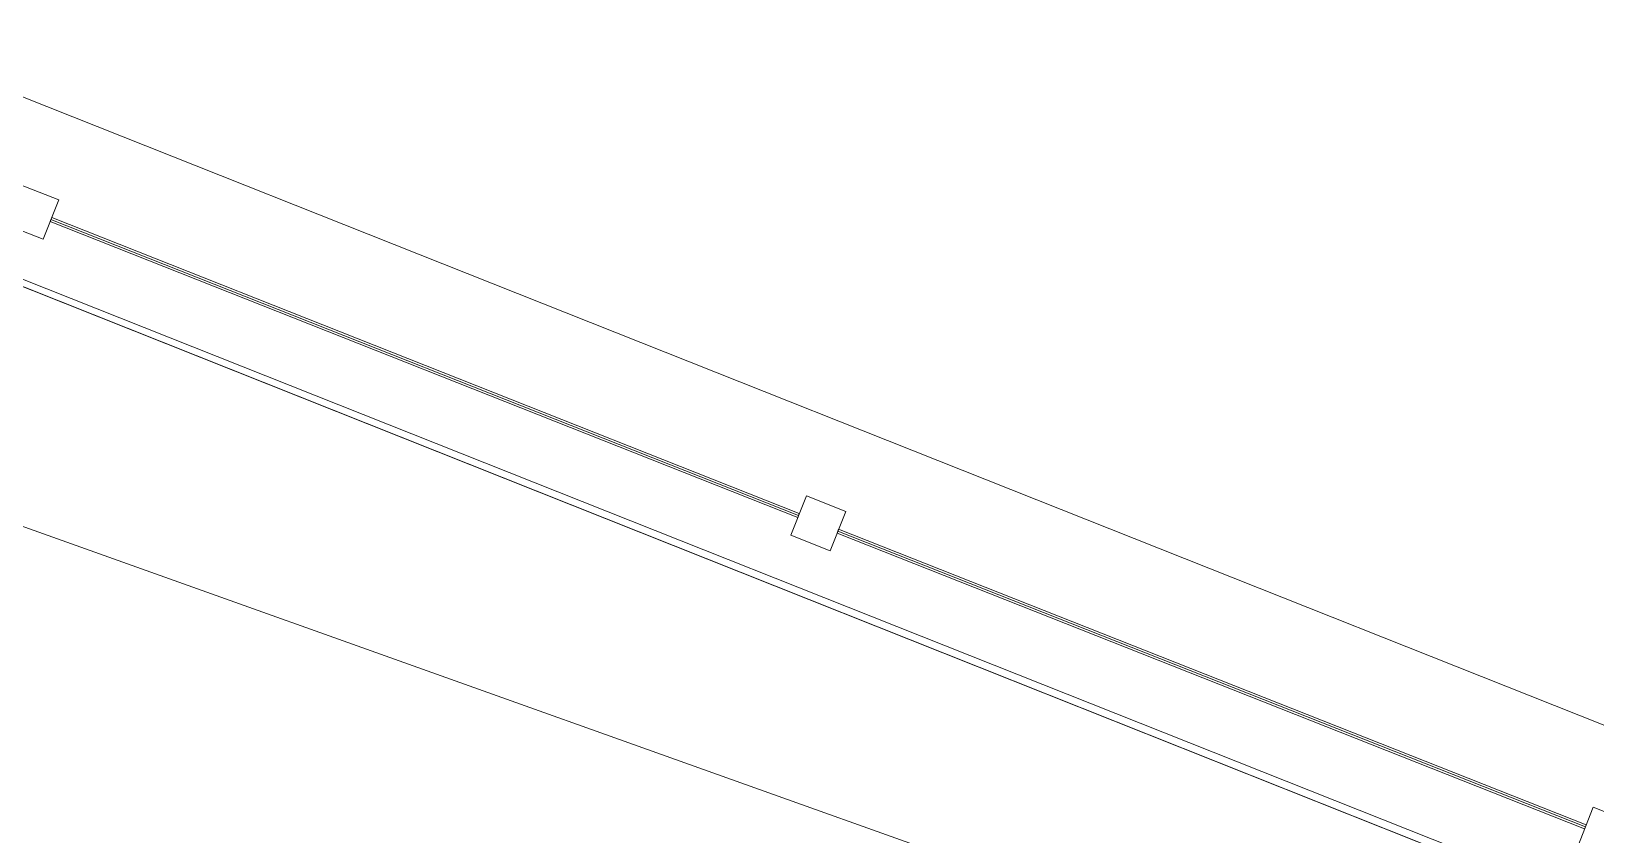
# Model space of a CAD drawing. Header units: metres. Extents: x -207 to 292, y -187 to 169.
# Drawn here: x -82.315 to -80.466, y -64.942 to -63.993 of the extents above; entities that cross this region are included whole.
import ezdxf

# ---------------------------------------------------------------- set-up
doc = ezdxf.new("R2010")
doc.units = ezdxf.units.M
for name, color, linetype, lineweight in [('A-GLAZ-CWMG', 7, 'Continuous', 9), ('C-TOPO', 7, 'Continuous', 9), ('C-TOPO-MINR', 7, 'Continuous', 9), ('CERCO INTERIOR', 7, 'Continuous', 9), ('EQUIPOS PIS', 7, 'Continuous', 9), ('P-SANR-FIXT', 7, 'Continuous', 9)]:
    doc.layers.add(name, color=color, linetype=linetype, lineweight=lineweight)
doc.layers.add('PR10-ARQ-PL-001-Emplazamiento-C-1_dwg', color=7, linetype='Continuous', lineweight=9, true_color=0x767676)

# ---------------------------------------------------------------- blocks, each defined once
blk = doc.blocks.new('Circular Mullion - 5mm-2127248-PLANTA EMPLAZAMIENTO ACTUALIZADO')
at = {"layer": 'A-GLAZ-CWMG'}
for p, q in [((-107.6478, -45.3968), (-107.9974, -46.2801)), ((-107.6455, -45.3977), (-107.9951, -46.281)), ((-107.9951, -46.281), (-107.6455, -45.3977)), ((-107.9927, -46.2819), (-107.6432, -45.3986)), ((-107.6455, -45.3977), (-107.6478, -45.3968)), ((-107.6432, -45.3986), (-107.6455, -45.3977)), ((-107.9974, -46.2801), (-107.9951, -46.281)), ((-107.9951, -46.281), (-107.9927, -46.2819))]:
    blk.add_line(p, q, dxfattribs=at)
blk = doc.blocks.new('Rectangular Mullion - 50 x 50 mm-2128568-PLANTA EMPLAZAMIENTO ACTUALIZADO')
at = {"layer": 'A-GLAZ-CWMG'}
for p, q in [((0.025, 0.025), (-0.025, 0.025)), ((-0.025, 0.025), (-0.025, -0.025)), ((0.025, -0.025), (0.025, 0.025)), ((-0.025, -0.025), (0.025, -0.025))]:
    blk.add_line(p, q, dxfattribs=at)
blk = doc.blocks.new('Rectangular Mullion - 50 x 50 mm-2128569-PLANTA EMPLAZAMIENTO ACTUALIZADO')
at = {"layer": 'A-GLAZ-CWMG'}
for p, q in [((-0.025, -0.025), (-0.025, 0.025)), ((-0.025, 0.025), (0.025, 0.025)), ((0.025, 0.025), (0.025, -0.025)), ((0.025, -0.025), (-0.025, -0.025))]:
    blk.add_line(p, q, dxfattribs=at)
blk = doc.blocks.new('M_Estanque-Terraza - M_Estanque-Terraza-2090154-PLANTA EMPLAZAMIENTO ACTUALIZADO')
at = {"layer": 'P-SANR-FIXT'}
for radius, end in [(5.1516, 360), (5.1516, 360), (5.1266, 0), (5.1266, 0), (4.9983, 0), (4.9755, 0), (4.9059, 360), (4.8832, 360)]:
    blk.add_arc((0, 0), radius, 180, end, dxfattribs=at)
blk = doc.blocks.new('YADRAN_LASQUEMAS_ARQ_MO_002_TERRAZAS_rvt-1-PLANTA EMPLAZAMIENTO ACTUALIZADO')
at = {"layer": 'A-GLAZ-CWMG', "lineweight": 9, "extrusion": (0, 0, -1), "rotation": 201.5900000000006}
for name, p in [('Rectangular Mullion - 50 x 50 mm-2128568-PLANTA EMPLAZAMIENTO ACTUALIZADO', (82.315, -64.2066)), ('Rectangular Mullion - 50 x 50 mm-2128569-PLANTA EMPLAZAMIENTO ACTUALIZADO', (82.315, -64.2066)), ('Rectangular Mullion - 50 x 50 mm-2128568-PLANTA EMPLAZAMIENTO ACTUALIZADO', (81.3851, -64.5745)), ('Rectangular Mullion - 50 x 50 mm-2128569-PLANTA EMPLAZAMIENTO ACTUALIZADO', (81.3851, -64.5745)), ('Rectangular Mullion - 50 x 50 mm-2128568-PLANTA EMPLAZAMIENTO ACTUALIZADO', (80.4553, -64.9425)), ('Rectangular Mullion - 50 x 50 mm-2128569-PLANTA EMPLAZAMIENTO ACTUALIZADO', (80.4553, -64.9425))]:
    blk.add_blockref(name, p, dxfattribs=at)
at = {"layer": 'A-GLAZ-CWMG', "lineweight": 9, "rotation": 269.9999999999993}
for p in [(-36.0107, -172.2108), (-36.0107, -172.2108), (-36.0107, -172.2108), (-36.0107, -172.2108), (-35.0809, -172.5788), (-35.0809, -172.5788), (-35.0809, -172.5788), (-35.0809, -172.5788)]:
    blk.add_blockref('Circular Mullion - 5mm-2127248-PLANTA EMPLAZAMIENTO ACTUALIZADO', p, dxfattribs=at)
at = {"layer": 'P-SANR-FIXT', "lineweight": 9, "rotation": 340.6677333560488}
blk.add_blockref('M_Estanque-Terraza - M_Estanque-Terraza-2090154-PLANTA EMPLAZAMIENTO ACTUALIZADO', (-76.8797, -59.4519), dxfattribs=at)
blk = doc.blocks.new('PR10-ARQ-PL-001-Emplazamiento-C-1_dwg-674643-PLANTA EMPLAZAMIENTO ACTUALIZADO')
at = {"layer": 'C-TOPO', "flags": 128}
for points in [[(-71.0382, -62.2515), (-71.46, -62.9269), (-71.9869, -63.5795), (-72.5887, -64.1637), (-72.8134, -64.3344), (-73.2566, -64.6711), (-73.9808, -65.0941), (-74.7508, -65.4266), (-75.5553, -65.6638), (-75.8311, -65.7099), (-76.3826, -65.8021), (-77.2204, -65.8396), (-77.7788, -65.797), (-78.0567, -65.7757), (-78.8792, -65.6114), (-79.6758, -65.349), (-79.7991, -65.2999), (-80.0264, -65.2095), (-82.8062, -64.1034), (-85.4228, -63.0623), (-88.7405, -61.7422)], [(-88.7405, -61.7422), (-85.4228, -63.0623), (-82.8062, -64.1034), (-80.0264, -65.2095), (-79.7991, -65.2999), (-79.6758, -65.349), (-78.8792, -65.6114), (-78.0567, -65.7757), (-77.7788, -65.797), (-77.2204, -65.8396), (-76.3826, -65.8021), (-75.8311, -65.7099), (-75.5553, -65.6638), (-74.7508, -65.4266), (-73.9808, -65.0941), (-73.2566, -64.6711), (-72.8134, -64.3344), (-72.5887, -64.1637), (-71.9869, -63.5795), (-71.46, -62.9269), (-71.0382, -62.2515)]]:
    blk.add_lwpolyline(points, dxfattribs=at)
at = {"layer": 'C-TOPO-MINR', "color": 9, "true_color": 0xc0c0c0, "flags": 128}
blk.add_lwpolyline([(-88.7579, -61.9073), (-86.1651, -63.0863), (-85.5276, -63.32), (-83.4752, -64.106), (-82.8462, -64.3592), (-82.8272, -64.3993), (-80.5413, -65.2151), (-80.0863, -65.4095), (-79.9925, -65.4978), (-79.8027, -65.5274), (-79.1596, -65.7427)], dxfattribs=at)
at = {"layer": 'CERCO INTERIOR', "flags": 128}
blk.add_lwpolyline([(-43.8501, 6.1928), (-70.4226, -61.1085), (-71.6346, -63.4676), (-73.5279, -65.1069), (-75.9792, -65.979), (-78.5661, -65.7792), (-105.4009, -55.1206), (-107.4035, -53.5117), (-108.6118, -51.2683), (-108.7585, -48.6564), (-108.2451, -46.181), (-80.7154, 23.3595), (-79.5768, 25.6151), (-77.8364, 27.1497), (-75.5964, 28.0668), (-72.9859, 27.9815), (-46.0119, 17.335), (-43.9968, 15.6817), (-42.7375, 13.6508), (-42.3385, 11.1388), (-42.9762, 8.6573)], close=True, dxfattribs=at)
blk.add_lwpolyline([(-71.7655, -63.3164), (-73.6303, -64.9311), (-76.0062, -65.7763), (-78.5205, -65.5822), (-105.2991, -54.9458), (-107.2467, -53.3811), (-108.4146, -51.2126), (-108.5574, -48.6714), (-108.0493, -46.2216)], dxfattribs=at)
at = {"layer": 'EQUIPOS PIS'}
blk.add_circle((-76.8127, -59.4212), 5.1472, dxfattribs=at)

msp = doc.modelspace()

# ---------------------------------------------------------------- linework, layer by layer
at = {"layer": 'C-TOPO'}
for p, q in [((-80.0264, -65.2095), (-82.8062, -64.1034)), ((-82.8062, -64.1034), (-80.0264, -65.2095))]:
    msp.add_line(p, q, dxfattribs=at)
at = {"layer": 'C-TOPO-MINR', "color": 9, "true_color": 0xc0c0c0, "flags": 128}
msp.add_lwpolyline([(-88.7579, -61.9073), (-86.1651, -63.0863), (-85.5276, -63.32), (-83.4752, -64.106), (-82.8462, -64.3592), (-82.8272, -64.3993), (-80.5413, -65.2151), (-80.0863, -65.4095), (-79.9925, -65.4978), (-79.8027, -65.5274), (-79.1596, -65.7427)], dxfattribs=at)

# ---------------------------------------------------------------- block references
at = {"lineweight": 5}
msp.add_blockref('YADRAN_LASQUEMAS_ARQ_MO_002_TERRAZAS_rvt-1-PLANTA EMPLAZAMIENTO ACTUALIZADO', (0, 0), dxfattribs=at)
at = {"layer": 'PR10-ARQ-PL-001-Emplazamiento-C-1_dwg', "color": 7}
msp.add_blockref('PR10-ARQ-PL-001-Emplazamiento-C-1_dwg-674643-PLANTA EMPLAZAMIENTO ACTUALIZADO', (0, 0), dxfattribs=at)

doc.saveas('drawing.dxf')
